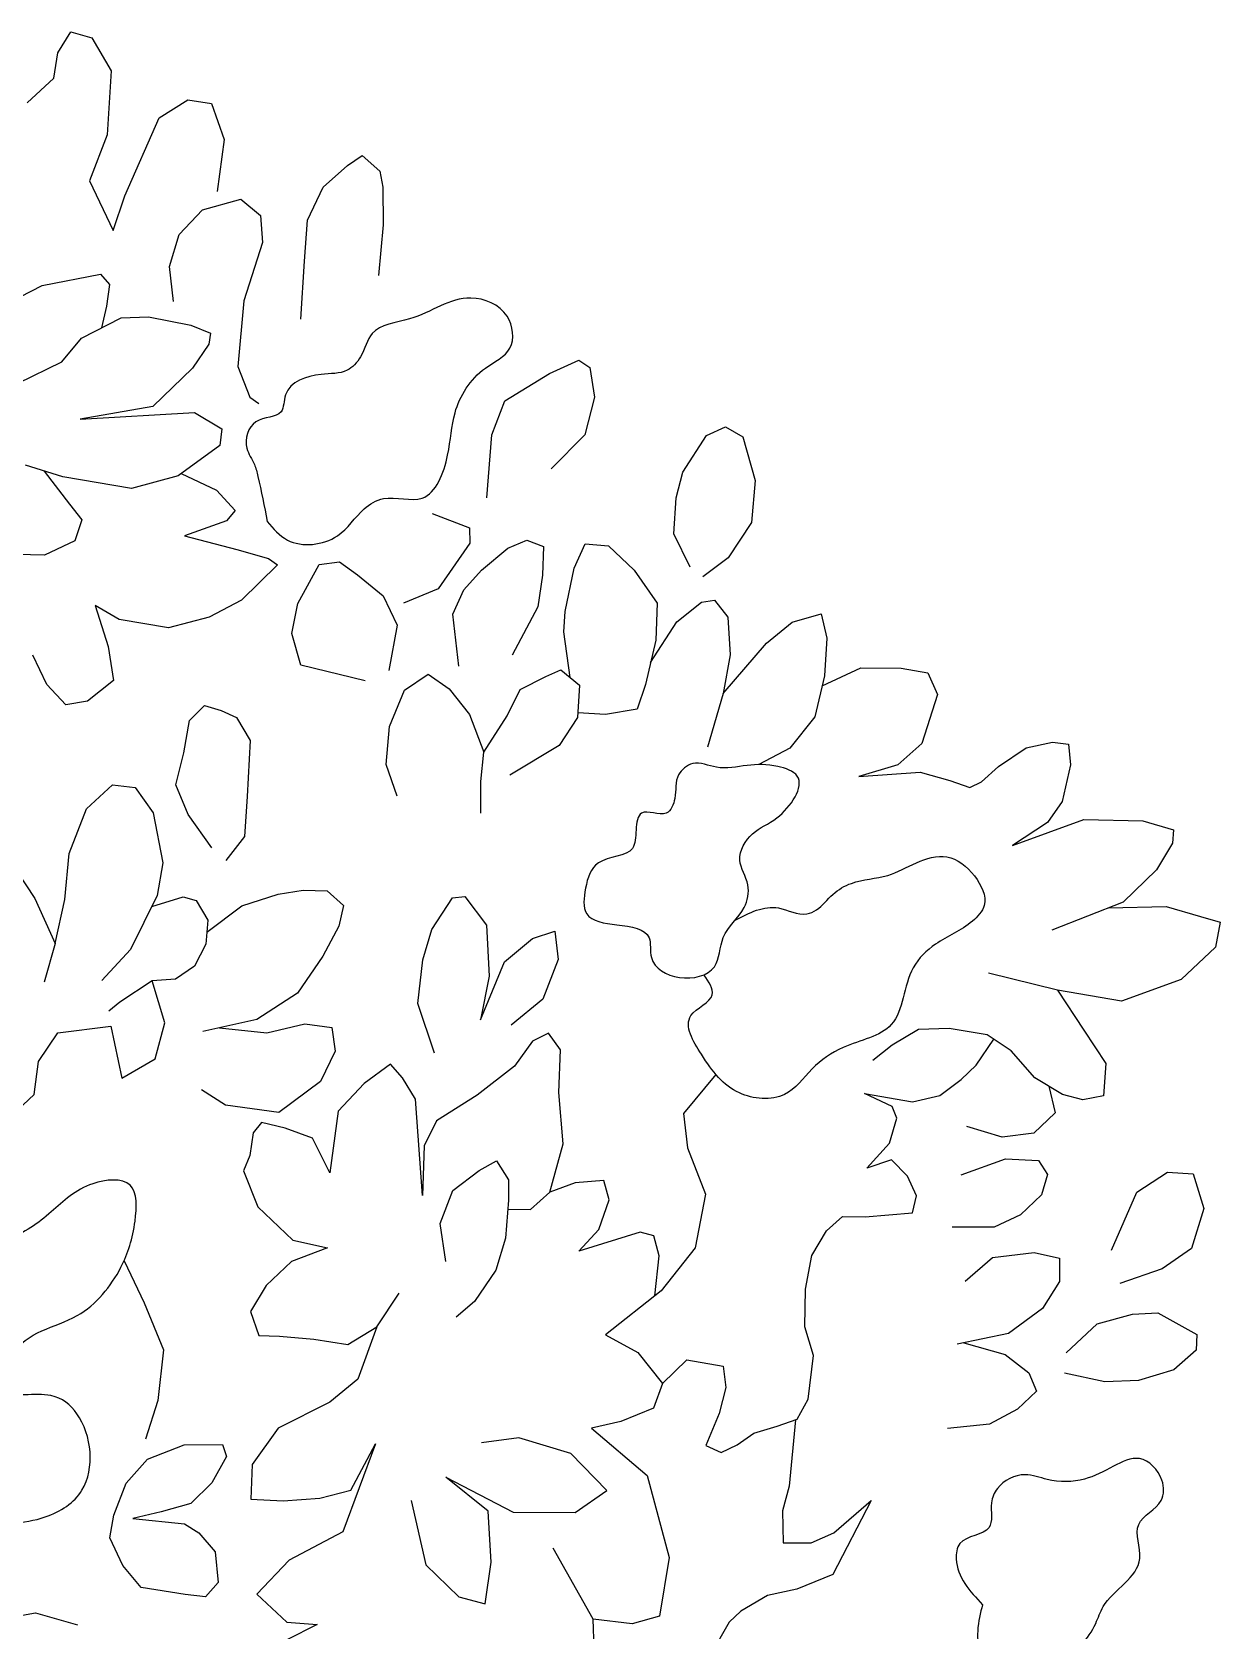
# Model space of a CAD drawing. Header units: metres. Extents: x -2072 to 1581266, y 0 to 323429.
# Drawn here: x 1755.834 to 1758.429, y 1967.414 to 1970.904 of the extents above; entities that cross this region are included whole.
import ezdxf

# ---------------------------------------------------------------- set-up
doc = ezdxf.new("R2010")
doc.units = ezdxf.units.M
doc.layers.add('Генплан - озеленение', color=100, linetype='Continuous')
doc.layers.add('ГП_Озеленение_деревья и кустарники', color=7, linetype='Continuous', lineweight=9, true_color=0x2e7666)

# ---------------------------------------------------------------- blocks, each defined once
blk = doc.blocks.new('Груша')
at = {"layer": 'Генплан - озеленение', "color": 83}
for p, q in [((5.7743, 86.0999), (5.7878, 86.1221)), ((5.7878, 86.1221), (5.8103, 86.1159)), ((5.8103, 86.1159), (5.8309, 86.0807)), ((5.7698, 86.0729), (5.7743, 86.0999)), ((5.7416, 86.0467), (5.7698, 86.0729)), ((5.8309, 86.0807), (5.8267, 86.0129)), ((5.8818, 86.0309), (5.9124, 86.0498)), ((5.9124, 86.0498), (5.9377, 86.0462)), ((5.8453, 85.9478), (5.8818, 86.0309)), ((5.9377, 86.0462), (5.9509, 86.0076)), ((5.8267, 86.0129), (5.8077, 85.9637)), ((5.9509, 86.0076), (5.9435, 85.9526)), ((6.0564, 85.9569), (6.0821, 85.98)), ((6.0821, 85.98), (6.0978, 85.9907)), ((6.0978, 85.9907), (6.1165, 85.974)), ((5.8077, 85.9637), (5.8331, 85.9111)), ((6.1165, 85.974), (6.1199, 85.9571)), ((5.8331, 85.9111), (5.8453, 85.9478)), ((6.0395, 85.9221), (6.0564, 85.9569)), ((6.1199, 85.9571), (6.1201, 85.9169)), ((5.903, 85.9066), (5.9281, 85.9331)), ((5.9281, 85.9331), (5.9686, 85.9444)), ((5.9686, 85.9444), (5.9896, 85.9271)), ((5.9896, 85.9271), (5.9918, 85.8984)), ((6.0363, 85.8784), (6.0395, 85.9221)), ((6.1201, 85.9169), (6.115, 85.8633)), ((5.8929, 85.8727), (5.903, 85.9066)), ((5.9918, 85.8984), (5.9718, 85.8362)), ((6.0326, 85.8168), (6.0363, 85.8784)), ((5.7576, 85.8525), (5.8194, 85.8644)), ((5.8194, 85.8644), (5.8289, 85.8535)), ((5.8973, 85.8354), (5.8929, 85.8727)), ((5.7046, 85.8252), (5.7576, 85.8525)), ((5.8289, 85.8535), (5.826, 85.8304)), ((5.826, 85.8304), (5.8204, 85.8074)), ((5.9718, 85.8362), (5.9656, 85.7665)), ((5.7994, 85.7966), (5.8415, 85.8181)), ((5.8415, 85.8181), (5.8707, 85.819)), ((5.8707, 85.819), (5.9155, 85.8104)), ((5.9155, 85.8104), (5.9364, 85.8019)), ((5.7784, 85.7712), (5.7994, 85.7966)), ((5.9364, 85.8019), (5.9346, 85.79)), ((5.9346, 85.79), (5.9175, 85.7645)), ((5.7318, 85.7488), (5.7784, 85.7712)), ((5.9175, 85.7645), (5.8751, 85.7237)), ((5.9656, 85.7665), (5.9784, 85.7336)), ((6.2494, 85.7297), (6.2968, 85.7589)), ((6.2968, 85.7589), (6.3282, 85.7732)), ((6.3282, 85.7732), (6.3398, 85.7654)), ((6.3398, 85.7654), (6.3447, 85.7337)), ((5.9784, 85.7336), (5.9877, 85.727)), ((6.2356, 85.6937), (6.2494, 85.7297)), ((6.3447, 85.7337), (6.3344, 85.6936)), ((5.8751, 85.7237), (5.7978, 85.7102)), ((5.7978, 85.7102), (5.9193, 85.7173)), ((5.9193, 85.7173), (5.9484, 85.7)), ((5.9484, 85.7), (5.9463, 85.6825)), ((6.2304, 85.6266), (6.2356, 85.6937)), ((6.3344, 85.6936), (6.2986, 85.6574)), ((6.4389, 85.654), (6.4639, 85.6929)), ((6.4639, 85.6929), (6.4841, 85.7021)), ((6.4841, 85.7021), (6.5025, 85.6916)), ((6.5025, 85.6916), (6.5158, 85.645)), ((5.9463, 85.6825), (5.9022, 85.6502)), ((5.7794, 85.6489), (5.7397, 85.6615)), ((5.7596, 85.6552), (5.7865, 85.6201)), ((5.8523, 85.6365), (5.7794, 85.6489)), ((5.9022, 85.6502), (5.8523, 85.6365)), ((5.9054, 85.6526), (5.9427, 85.6349)), ((6.4317, 85.6268), (6.4389, 85.654)), ((6.5158, 85.645), (6.5117, 85.6004)), ((5.9427, 85.6349), (5.9626, 85.6131)), ((6.4291, 85.5883), (6.4317, 85.6268)), ((5.7865, 85.6201), (5.7995, 85.6034)), ((5.9626, 85.6131), (5.9534, 85.6021)), ((6.1722, 85.61), (6.212, 85.5946)), ((5.7995, 85.6034), (5.7921, 85.5808)), ((5.9534, 85.6021), (5.9089, 85.5864)), ((6.212, 85.5946), (6.2123, 85.5783)), ((6.5117, 85.6004), (6.4868, 85.5627)), ((5.7921, 85.5808), (5.7599, 85.5657)), ((5.9089, 85.5864), (5.9646, 85.5716)), ((5.9646, 85.5716), (5.9983, 85.5621)), ((6.2123, 85.5783), (6.1787, 85.5298)), ((6.2245, 85.5499), (6.2525, 85.573)), ((6.2525, 85.573), (6.273, 85.5816)), ((6.273, 85.5816), (6.2906, 85.5748)), ((6.2906, 85.5748), (6.2896, 85.5446)), ((6.3232, 85.5519), (6.335, 85.5779)), ((6.335, 85.5779), (6.3598, 85.5755)), ((6.3598, 85.5755), (6.3869, 85.5497)), ((6.4465, 85.5529), (6.4291, 85.5883)), ((5.7599, 85.5657), (5.7151, 85.5668)), ((6.0079, 85.5554), (5.9696, 85.5178)), ((5.9983, 85.5621), (6.0079, 85.5554)), ((6.0294, 85.5144), (6.052, 85.5558)), ((6.052, 85.5558), (6.0736, 85.5586)), ((6.0736, 85.5586), (6.0929, 85.5447)), ((6.4868, 85.5627), (6.4599, 85.5425)), ((6.0929, 85.5447), (6.1201, 85.5224)), ((6.2059, 85.5288), (6.2245, 85.5499)), ((6.2896, 85.5446), (6.2845, 85.5106)), ((6.3138, 85.5057), (6.3232, 85.5519)), ((6.3869, 85.5497), (6.4113, 85.5147)), ((6.1201, 85.5224), (6.135, 85.4911)), ((6.1787, 85.5298), (6.1416, 85.5148)), ((6.1941, 85.5029), (6.2059, 85.5288)), ((5.8393, 85.4972), (5.8138, 85.5122)), ((5.8138, 85.5122), (5.8276, 85.4685)), ((5.9696, 85.5178), (5.935, 85.4998)), ((6.0228, 85.4824), (6.0294, 85.5144)), ((6.2845, 85.5106), (6.2571, 85.4595)), ((6.3123, 85.484), (6.3138, 85.5057)), ((6.4113, 85.5147), (6.4099, 85.4752)), ((6.4325, 85.4949), (6.4587, 85.5156)), ((6.4587, 85.5156), (6.4725, 85.518)), ((6.4725, 85.518), (6.4866, 85.4999)), ((5.8918, 85.4883), (5.8393, 85.4972)), ((5.935, 85.4998), (5.8918, 85.4883)), ((6.135, 85.4911), (6.1261, 85.4432)), ((6.2007, 85.4475), (6.1941, 85.5029)), ((6.4044, 85.4517), (6.4325, 85.4949)), ((6.4866, 85.4999), (6.4891, 85.4596)), ((6.5278, 85.472), (6.5551, 85.4946)), ((6.5551, 85.4946), (6.5858, 85.5033)), ((6.5858, 85.5033), (6.5918, 85.4776)), ((6.0327, 85.4488), (6.0228, 85.4824)), ((6.3189, 85.4356), (6.3123, 85.484)), ((6.4099, 85.4752), (6.399, 85.4282)), ((6.4818, 85.4187), (6.5278, 85.472)), ((6.5918, 85.4776), (6.5894, 85.4375)), ((5.7625, 85.428), (5.7477, 85.4593)), ((5.8276, 85.4685), (5.8333, 85.4325)), ((6.4891, 85.4596), (6.4818, 85.4187)), ((6.101, 85.432), (6.0327, 85.4488)), ((6.1428, 85.4221), (6.168, 85.439)), ((6.168, 85.439), (6.1901, 85.4234)), ((6.2658, 85.4228), (6.2929, 85.4365)), ((6.2929, 85.4365), (6.3089, 85.4439)), ((6.3089, 85.4439), (6.329, 85.4274)), ((6.5894, 85.4375), (6.5791, 85.3938)), ((6.5869, 85.4267), (6.628, 85.446)), ((6.628, 85.446), (6.6711, 85.4454)), ((6.6711, 85.4454), (6.6994, 85.4405)), ((6.6994, 85.4405), (6.7094, 85.4176)), ((5.7827, 85.4064), (5.7625, 85.428)), ((5.8333, 85.4325), (5.8057, 85.4106)), ((6.1267, 85.3834), (6.1428, 85.4221)), ((6.1901, 85.4234), (6.2118, 85.3961)), ((6.2521, 85.3947), (6.2658, 85.4228)), ((6.329, 85.4274), (6.3268, 85.3931)), ((6.399, 85.4282), (6.3903, 85.4021)), ((6.4818, 85.4187), (6.4651, 85.3615)), ((5.8057, 85.4106), (5.7827, 85.4064)), ((5.914, 85.3899), (5.9301, 85.406)), ((5.9301, 85.406), (5.9477, 85.4006)), ((6.3903, 85.4021), (6.3566, 85.3963)), ((6.7094, 85.4176), (6.6929, 85.3653)), ((5.908, 85.3556), (5.914, 85.3899)), ((5.9477, 85.4006), (5.9642, 85.3929)), ((5.9642, 85.3929), (5.9788, 85.3686)), ((6.2118, 85.3961), (6.2271, 85.3563)), ((6.2271, 85.3563), (6.2521, 85.3947)), ((6.3268, 85.3931), (6.3071, 85.3633)), ((6.3566, 85.3963), (6.3271, 85.3981)), ((6.5791, 85.3938), (6.5524, 85.3604)), ((5.9788, 85.3686), (5.9755, 85.3091)), ((6.1233, 85.3432), (6.1267, 85.3834)), ((5.8997, 85.3213), (5.908, 85.3556)), ((6.2241, 85.325), (6.2271, 85.3563)), ((6.3071, 85.3633), (6.2548, 85.3317)), ((6.5524, 85.3604), (6.5195, 85.343)), ((6.6929, 85.3653), (6.6675, 85.3427)), ((6.7746, 85.341), (6.8038, 85.3608)), ((6.8038, 85.3608), (6.8318, 85.3668)), ((6.8318, 85.3668), (6.8488, 85.3646)), ((6.8488, 85.3646), (6.8511, 85.3429)), ((6.135, 85.3094), (6.1233, 85.3432)), ((6.6675, 85.3427), (6.6259, 85.3304)), ((6.6259, 85.3304), (6.6912, 85.3348)), ((6.6912, 85.3348), (6.7227, 85.3259)), ((6.7565, 85.3247), (6.7746, 85.341)), ((6.8511, 85.3429), (6.842, 85.3039)), ((5.8047, 85.2959), (5.8321, 85.3214)), ((5.8321, 85.3214), (5.8565, 85.3186)), ((5.8565, 85.3186), (5.8754, 85.2916)), ((5.9129, 85.2899), (5.8997, 85.3213)), ((6.2239, 85.2915), (6.2241, 85.325)), ((6.7227, 85.3259), (6.7439, 85.3185)), ((6.7439, 85.3185), (6.7565, 85.3247)), ((5.9755, 85.3091), (5.9728, 85.2664)), ((6.842, 85.3039), (6.8265, 85.2813)), ((5.7861, 85.2485), (5.8047, 85.2959)), ((5.8754, 85.2916), (5.8858, 85.2384)), ((5.9379, 85.2545), (5.9129, 85.2899)), ((6.7894, 85.2571), (6.8653, 85.2846)), ((6.8653, 85.2846), (6.9278, 85.2831)), ((6.9278, 85.2831), (6.9607, 85.2735)), ((5.9728, 85.2664), (5.9529, 85.2409)), ((6.8265, 85.2813), (6.7894, 85.2571)), ((6.9607, 85.2735), (6.9595, 85.2596)), ((6.9595, 85.2596), (6.9423, 85.2309)), ((5.7815, 85.1996), (5.7861, 85.2485)), ((5.8858, 85.2384), (5.8799, 85.2037)), ((5.7307, 85.2297), (5.7495, 85.2007)), ((6.9423, 85.2309), (6.907, 85.1966)), ((5.7495, 85.2007), (5.7714, 85.1528)), ((5.7714, 85.1528), (5.7815, 85.1996)), ((5.8799, 85.2037), (5.8514, 85.1462)), ((5.8741, 85.192), (5.9075, 85.2023)), ((5.9075, 85.2023), (5.9212, 85.1985)), ((5.9212, 85.1985), (5.9337, 85.1776)), ((5.9699, 85.1929), (6.0085, 85.2053)), ((6.0085, 85.2053), (6.035, 85.2096)), ((6.035, 85.2096), (6.0604, 85.2088)), ((6.0604, 85.2088), (6.0778, 85.1933)), ((6.172, 85.1676), (6.1937, 85.2013)), ((6.1937, 85.2013), (6.2068, 85.2027)), ((6.2068, 85.2027), (6.23, 85.1721)), ((5.9326, 85.1647), (5.9699, 85.1929)), ((6.0778, 85.1933), (6.0728, 85.1713)), ((6.907, 85.1966), (6.831, 85.1669)), ((6.8915, 85.1906), (6.9528, 85.1922)), ((6.9528, 85.1922), (6.9894, 85.1816)), ((6.9894, 85.1816), (7.01, 85.1755)), ((5.9337, 85.1776), (5.9315, 85.1519)), ((6.0728, 85.1713), (6.0558, 85.1392)), ((6.1624, 85.1353), (6.172, 85.1676)), ((6.23, 85.1721), (6.2328, 85.1179)), ((6.279, 85.1582), (6.3026, 85.1658)), ((6.3026, 85.1658), (6.3062, 85.1358)), ((7.01, 85.1755), (7.0052, 85.1488)), ((5.7714, 85.1528), (5.7596, 85.1117)), ((5.9315, 85.1519), (5.9195, 85.1285)), ((6.2492, 85.1332), (6.279, 85.1582)), ((7.0052, 85.1488), (6.9686, 85.1146)), ((5.8514, 85.1462), (5.821, 85.1134)), ((6.0558, 85.1392), (6.0291, 85.1)), ((6.1571, 85.0888), (6.1624, 85.1353)), ((6.2237, 85.0716), (6.2492, 85.1332)), ((6.3062, 85.1358), (6.2898, 85.0935)), ((5.8746, 85.1129), (5.84, 85.0903)), ((5.8991, 85.1147), (5.8746, 85.1129)), ((5.888, 85.0685), (5.8746, 85.1129)), ((5.9195, 85.1285), (5.8991, 85.1147)), ((6.2328, 85.1179), (6.2237, 85.0716)), ((6.8372, 85.1031), (6.7638, 85.121)), ((6.9686, 85.1146), (6.9053, 85.0914)), ((6.0291, 85.1), (5.9858, 85.0719)), ((6.9053, 85.0914), (6.8372, 85.1031)), ((6.8372, 85.1031), (6.8652, 85.0605)), ((5.84, 85.0903), (5.8285, 85.0808)), ((6.1748, 85.036), (6.1571, 85.0888)), ((6.2898, 85.0935), (6.2562, 85.0658)), ((5.7741, 85.0576), (5.8305, 85.0647)), ((5.8305, 85.0647), (5.8423, 85.0094)), ((5.8775, 85.0299), (5.888, 85.0685)), ((5.9858, 85.0719), (5.9283, 85.0591)), ((5.9459, 85.063), (5.9965, 85.0577)), ((5.9965, 85.0577), (6.0369, 85.0674)), ((6.0369, 85.0674), (6.0656, 85.0635)), ((6.0656, 85.0635), (6.0692, 85.0382)), ((6.7218, 85.0624), (6.6895, 85.0612)), ((6.7623, 85.0556), (6.7218, 85.0624)), ((5.7535, 85.0273), (5.7741, 85.0576)), ((6.279, 85.0489), (6.2599, 85.0224)), ((6.2959, 85.0574), (6.279, 85.0489)), ((6.3085, 85.0396), (6.2959, 85.0574)), ((6.6895, 85.0612), (6.6612, 85.0445)), ((6.7508, 85.0232), (6.7693, 85.0509)), ((6.7878, 85.0385), (6.7623, 85.0556)), ((6.8652, 85.0605), (6.8886, 85.0252)), ((5.8423, 85.0094), (5.8775, 85.0299)), ((6.0692, 85.0382), (6.0533, 85.0061)), ((6.3069, 84.9943), (6.3085, 85.0396)), ((6.6612, 85.0445), (6.6407, 85.0283)), ((6.8132, 85.0099), (6.7878, 85.0385)), ((5.7489, 84.992), (5.7535, 85.0273)), ((6.1278, 85.0245), (6.0998, 85.004)), ((6.1405, 85.01), (6.1278, 85.0245)), ((6.2599, 85.0224), (6.22, 84.9916)), ((6.474, 85.0133), (6.4396, 84.9721)), ((6.7346, 85.0081), (6.7508, 85.0232)), ((6.8886, 85.0252), (6.8861, 84.9908)), ((5.9523, 84.9808), (5.9269, 84.9972)), ((6.0533, 85.0061), (6.0091, 84.9729)), ((6.0998, 85.004), (6.0724, 84.9744)), ((6.1546, 84.9873), (6.1405, 85.01)), ((6.3116, 84.9397), (6.3069, 84.9943)), ((6.7122, 84.9911), (6.7346, 85.0081)), ((6.8425, 84.9922), (6.8132, 85.0099)), ((6.8279, 85.001), (6.8346, 84.9726)), ((5.7252, 84.9699), (5.7489, 84.992)), ((6.0091, 84.9729), (5.9523, 84.9808)), ((6.1618, 84.8847), (6.1546, 84.9873)), ((6.22, 84.9916), (6.1769, 84.9642)), ((6.6612, 84.9793), (6.632, 84.9933)), ((6.632, 84.9933), (6.6831, 84.9844)), ((6.6662, 84.9669), (6.6612, 84.9793)), ((6.6831, 84.9844), (6.7122, 84.9911)), ((6.8642, 84.9863), (6.8425, 84.9922)), ((6.8861, 84.9908), (6.8642, 84.9863)), ((5.9908, 84.9624), (5.9817, 84.9514)), ((6.0159, 84.9564), (5.9908, 84.9624)), ((6.0724, 84.9744), (6.0635, 84.9087)), ((6.1769, 84.9642), (6.1636, 84.9374)), ((6.4396, 84.9721), (6.4436, 84.9354)), ((6.6586, 84.9403), (6.6662, 84.9669)), ((6.8346, 84.9726), (6.8121, 84.9511)), ((5.9817, 84.9514), (5.9783, 84.9273)), ((6.0449, 84.9456), (6.0159, 84.9564)), ((6.0635, 84.9087), (6.0449, 84.9456)), ((6.7784, 84.9467), (6.7408, 84.958)), ((6.8121, 84.9511), (6.7784, 84.9467)), ((5.9783, 84.9273), (5.9715, 84.9111)), ((6.1636, 84.9374), (6.1618, 84.8847)), ((6.2972, 84.8881), (6.3116, 84.9397)), ((6.4436, 84.9354), (6.4628, 84.886)), ((6.6345, 84.9139), (6.6586, 84.9403)), ((5.9715, 84.9111), (5.9867, 84.8725)), ((6.1942, 84.8901), (6.2222, 84.9114)), ((6.2222, 84.9114), (6.2407, 84.9215)), ((6.2407, 84.9215), (6.2532, 84.9013)), ((6.6607, 84.9227), (6.6345, 84.9139)), ((6.6776, 84.9052), (6.6607, 84.9227)), ((6.7348, 84.9068), (6.7818, 84.9237)), ((6.7818, 84.9237), (6.8169, 84.9218)), ((6.8169, 84.9218), (6.8265, 84.907)), ((6.9217, 84.8882), (6.9543, 84.9097)), ((6.9543, 84.9097), (6.9814, 84.9076)), ((6.2532, 84.9013), (6.2533, 84.8798)), ((6.3243, 84.8982), (6.2972, 84.8881)), ((6.3547, 84.9007), (6.3243, 84.8982)), ((6.3604, 84.8801), (6.3547, 84.9007)), ((6.6872, 84.8844), (6.6776, 84.9052)), ((6.8265, 84.907), (6.82, 84.8853)), ((6.9814, 84.9076), (6.9927, 84.8709)), ((6.1806, 84.8551), (6.1942, 84.8901)), ((6.2533, 84.8798), (6.2502, 84.8395)), ((6.2769, 84.8699), (6.2972, 84.8881)), ((6.3494, 84.8485), (6.3604, 84.8801)), ((6.4628, 84.886), (6.452, 84.8289)), ((6.6829, 84.8664), (6.6872, 84.8844)), ((6.82, 84.8853), (6.7979, 84.864)), ((6.8946, 84.8267), (6.9217, 84.8882)), ((5.9867, 84.8725), (6.0241, 84.8372)), ((6.2526, 84.8701), (6.2769, 84.8699)), ((6.5917, 84.8473), (6.6085, 84.8624)), ((6.6085, 84.8624), (6.6327, 84.8622)), ((6.6327, 84.8622), (6.6829, 84.8664)), ((6.7979, 84.864), (6.7698, 84.8512)), ((6.9927, 84.8709), (6.9798, 84.8283)), ((6.1866, 84.8145), (6.1806, 84.8551)), ((6.3282, 84.8254), (6.3494, 84.8485)), ((6.3935, 84.8458), (6.3282, 84.8254)), ((6.408, 84.8418), (6.3935, 84.8458)), ((6.4136, 84.8207), (6.408, 84.8418)), ((6.5758, 84.8208), (6.5917, 84.8473)), ((6.7698, 84.8512), (6.7251, 84.8509)), ((6.0609, 84.8292), (6.0226, 84.8146)), ((6.0241, 84.8372), (6.0609, 84.8292)), ((6.2502, 84.8395), (6.24, 84.8052)), ((6.452, 84.8289), (6.4156, 84.7832)), ((6.768, 84.8187), (6.8124, 84.8242)), ((6.8124, 84.8242), (6.8393, 84.8182)), ((6.9798, 84.8283), (6.9484, 84.8067)), ((5.8446, 84.8153), (5.8661, 84.7705)), ((6.0226, 84.8146), (5.9957, 84.7889)), ((6.409, 84.778), (6.4136, 84.8207)), ((6.5691, 84.785), (6.5758, 84.8208)), ((6.7389, 84.7936), (6.768, 84.8187)), ((6.8393, 84.8182), (6.8394, 84.7931)), ((6.9484, 84.8067), (6.9036, 84.7913)), ((6.24, 84.8052), (6.2173, 84.7721)), ((6.8394, 84.7931), (6.8214, 84.7646)), ((5.9957, 84.7889), (5.9791, 84.7615)), ((6.1132, 84.7451), (6.1372, 84.7807)), ((6.4156, 84.7832), (6.3564, 84.7365)), ((6.5684, 84.7449), (6.5691, 84.785)), ((5.8661, 84.7705), (5.8864, 84.7207)), ((5.9791, 84.7615), (5.988, 84.7359)), ((6.2173, 84.7721), (6.1977, 84.7555)), ((6.8214, 84.7646), (6.7852, 84.7378)), ((6.8795, 84.7482), (6.9169, 84.7584)), ((6.9169, 84.7584), (6.9438, 84.76)), ((6.9438, 84.76), (6.9852, 84.7369)), ((6.0826, 84.7261), (6.1132, 84.7451)), ((6.1132, 84.7451), (6.0932, 84.6893)), ((6.5776, 84.7147), (6.5684, 84.7449)), ((6.8465, 84.7175), (6.8795, 84.7482)), ((5.988, 84.7359), (6.01, 84.7351)), ((6.01, 84.7351), (6.0464, 84.7319)), ((6.0464, 84.7319), (6.0826, 84.7261)), ((6.3564, 84.7365), (6.3909, 84.7176)), ((6.7852, 84.7378), (6.7305, 84.7266)), ((6.7377, 84.7281), (6.7815, 84.7155)), ((6.9852, 84.7369), (6.9846, 84.7203)), ((5.8864, 84.7207), (5.8806, 84.6666)), ((6.3909, 84.7176), (6.4173, 84.6849)), ((6.4173, 84.6849), (6.4431, 84.7098)), ((6.4431, 84.7098), (6.4817, 84.7033)), ((6.5719, 84.668), (6.5776, 84.7147)), ((6.7815, 84.7155), (6.8067, 84.6963)), ((6.9846, 84.7203), (6.9608, 84.6994)), ((6.0932, 84.6893), (6.0635, 84.6649)), ((6.4817, 84.7033), (6.4845, 84.6806)), ((6.8067, 84.6963), (6.8148, 84.6765)), ((6.8876, 84.6867), (6.8445, 84.6958)), ((6.9234, 84.688), (6.8876, 84.6867)), ((6.9608, 84.6994), (6.9234, 84.688)), ((6.4173, 84.6849), (6.4074, 84.6586)), ((6.4845, 84.6806), (6.4775, 84.653)), ((6.8148, 84.6765), (6.7946, 84.6576)), ((5.8806, 84.6666), (5.8675, 84.6256)), ((6.0635, 84.6649), (6.0084, 84.6373)), ((6.4074, 84.6586), (6.3729, 84.6444)), ((6.5602, 84.6467), (6.5719, 84.668)), ((6.7946, 84.6576), (6.765, 84.6417)), ((6.0084, 84.6373), (5.9807, 84.5988)), ((6.3729, 84.6444), (6.3418, 84.6372)), ((6.3418, 84.6372), (6.4007, 84.5869)), ((6.4775, 84.653), (6.4633, 84.6188)), ((6.5141, 84.632), (6.5389, 84.6393)), ((6.5389, 84.6393), (6.5602, 84.6467)), ((6.5587, 84.6461), (6.5517, 84.5757)), ((6.765, 84.6417), (6.7201, 84.6369)), ((5.9084, 84.6195), (5.9494, 84.6199)), ((5.9494, 84.6199), (5.9535, 84.607)), ((6.1121, 84.6205), (6.0772, 84.5271)), ((6.0857, 84.5714), (6.1121, 84.6205)), ((6.2642, 84.627), (6.2245, 84.6218)), ((6.3197, 84.6102), (6.2642, 84.627)), ((6.4967, 84.6197), (6.5141, 84.632)), ((5.8469, 84.5788), (5.8696, 84.6044)), ((5.8696, 84.6044), (5.9084, 84.6195)), ((5.9535, 84.607), (5.938, 84.5793)), ((6.3579, 84.571), (6.3197, 84.6102)), ((6.4633, 84.6188), (6.4794, 84.6114)), ((6.4794, 84.6114), (6.4967, 84.6197)), ((5.9807, 84.5988), (5.9794, 84.5619)), ((6.4007, 84.5869), (6.4244, 84.4997)), ((5.8337, 84.5449), (5.8469, 84.5788)), ((5.938, 84.5793), (5.9154, 84.5573)), ((6.0526, 84.5627), (6.0857, 84.5714)), ((6.2318, 84.5491), (6.1869, 84.5852)), ((6.1869, 84.5852), (6.2582, 84.5481)), ((6.3241, 84.5475), (6.3579, 84.571)), ((6.5517, 84.5757), (6.5447, 84.5492)), ((5.9154, 84.5573), (5.8841, 84.5484)), ((5.9794, 84.5619), (6.0139, 84.5599)), ((6.0139, 84.5599), (6.0526, 84.5627)), ((6.1498, 84.5602), (6.1655, 84.4921)), ((6.6391, 84.5605), (6.5983, 84.4816)), ((6.5995, 84.526), (6.6391, 84.5605)), ((5.8295, 84.5208), (5.8337, 84.5449)), ((5.8841, 84.5484), (5.8538, 84.5413)), ((5.8538, 84.5413), (5.9089, 84.5354)), ((5.9089, 84.5354), (5.9239, 84.526)), ((6.2349, 84.4946), (6.2318, 84.5491)), ((6.2582, 84.5481), (6.3241, 84.5475)), ((6.5447, 84.5492), (6.5455, 84.5153)), ((5.8431, 84.4911), (5.8295, 84.5208)), ((5.9239, 84.526), (5.9416, 84.5057)), ((6.0772, 84.5271), (6.0202, 84.497)), ((6.5754, 84.5153), (6.5995, 84.526)), ((5.9416, 84.5057), (5.9448, 84.473)), ((6.3435, 84.434), (6.3007, 84.5097)), ((6.5455, 84.5153), (6.5754, 84.5153)), ((5.8626, 84.4677), (5.8431, 84.4911)), ((6.0202, 84.497), (5.9857, 84.4609)), ((6.1655, 84.4921), (6.2006, 84.4579)), ((6.2284, 84.4503), (6.2349, 84.4946)), ((6.4244, 84.4997), (6.414, 84.4374)), ((5.9095, 84.4604), (5.8626, 84.4677)), ((5.9448, 84.473), (5.9313, 84.458)), ((6.5983, 84.4816), (6.5601, 84.4659)), ((5.9313, 84.458), (5.9095, 84.4604)), ((5.9857, 84.4609), (6.0178, 84.4308)), ((6.2006, 84.4579), (6.2284, 84.4503)), ((6.5289, 84.4594), (6.5005, 84.4425)), ((6.5601, 84.4659), (6.5289, 84.4594)), ((5.7172, 84.435), (5.7503, 84.441)), ((5.7503, 84.441), (5.7951, 84.4281)), ((6.3444, 84.4031), (6.3435, 84.434)), ((6.3849, 84.4292), (6.3435, 84.434)), ((6.414, 84.4374), (6.3849, 84.4292)), ((6.5005, 84.4425), (6.488, 84.4308)), ((6.0499, 84.4286), (6.0175, 84.4123)), ((6.0178, 84.4308), (6.0499, 84.4286)), ((6.488, 84.4308), (6.4679, 84.3956))]:
    blk.add_line(p, q, dxfattribs=at)
for points, start_tangent in [([(5.9968, 85.6016), (5.9869, 85.6495), (5.9831, 85.6623), (5.9752, 85.6794), (5.9847, 85.7076), (6.0115, 85.7183), (6.0163, 85.7361), (6.0541, 85.758), (6.0817, 85.7623), (6.096, 85.7766), (6.1085, 85.8015), (6.1482, 85.817), (6.2134, 85.8391), (6.2519, 85.8198), (6.2549, 85.7859), (6.2288, 85.7646), (6.1965, 85.7171), (6.1886, 85.672), (6.1616, 85.6264), (6.1203, 85.6258), (6.0999, 85.6149), (6.0714, 85.5863), (6.0183, 85.5818), (5.9968, 85.6016)], (-0.628764, 0.777596)), ([(6.3687, 85.1726), (6.3365, 85.1842), (6.3353, 85.2115), (6.3489, 85.2384), (6.3852, 85.2539), (6.389, 85.2737), (6.3949, 85.2914), (6.4212, 85.2915), (6.4302, 85.307), (6.4342, 85.332), (6.4493, 85.3441), (6.4744, 85.3401), (6.5071, 85.3421), (6.5397, 85.341), (6.5604, 85.3308), (6.5388, 85.2864), (6.513, 85.2694), (6.4994, 85.2415), (6.5079, 85.215), (6.5039, 85.1909), (6.4818, 85.1592), (6.4723, 85.128), (6.4351, 85.1167), (6.4053, 85.1377), (6.4029, 85.1588), (6.3687, 85.1726)], (-0.980829, -0.194869)), ([(6.4944, 85.1775), (6.5404, 85.1905), (6.5707, 85.1842), (6.5808, 85.1885), (6.5984, 85.205), (6.618, 85.2167), (6.6566, 85.2252), (6.6872, 85.2386), (6.7195, 85.2448), (6.7489, 85.2246), (6.7592, 85.1932), (6.7467, 85.1765), (6.7075, 85.152), (6.6838, 85.127), (6.6604, 85.0665), (6.6094, 85.0422), (6.5762, 85.0193), (6.547, 84.9921), (6.4989, 84.9938), (6.4585, 85.0349), (6.4474, 85.076), (6.4701, 85.0982), (6.4611, 85.1194)], (-0.767243, 0.641356)), ([(5.5344, 84.6154), (5.4982, 84.6233), (5.4893, 84.6534), (5.4968, 84.6796), (5.4976, 84.7011), (5.4922, 84.7378), (5.4964, 84.7625), (5.5021, 84.7821), (5.5474, 84.7988), (5.6039, 84.8034), (5.6466, 84.8367), (5.6764, 84.8373), (5.7213, 84.8391), (5.767, 84.8673), (5.8112, 84.8972), (5.8509, 84.8958), (5.8562, 84.8576), (5.8412, 84.8084), (5.7947, 84.757), (5.7252, 84.7147), (5.719, 84.6785), (5.7668, 84.6719), (5.7943, 84.6527), (5.7998, 84.5713), (5.7607, 84.5429), (5.6945, 84.5469), (5.6722, 84.5742), (5.6368, 84.6035), (5.5344, 84.6154)], (-0.99847, -0.055303)), ([(6.7574, 84.4495), (6.7295, 84.4982), (6.7333, 84.5145), (6.7644, 84.5315), (6.767, 84.5578), (6.7733, 84.5732), (6.8026, 84.5878), (6.8263, 84.5828), (6.8659, 84.5831), (6.8968, 84.5968), (6.9243, 84.6049), (6.9482, 84.5819), (6.9475, 84.5605), (6.9235, 84.535), (6.9247, 84.4988), (6.8858, 84.4475), (6.8778, 84.4296), (6.8402, 84.3915), (6.7899, 84.3899), (6.7573, 84.3976), (6.7523, 84.4217), (6.7574, 84.4495)], (-0.093011, 0.995665))]:
    blk.add_spline(points, degree=3, dxfattribs=dict(at, start_tangent=start_tangent))

msp = doc.modelspace()

# ---------------------------------------------------------------- block references
at = {"layer": 'ГП_Озеленение_деревья и кустарники', "xscale": 2.053821469187988, "yscale": 2.053821469187988, "zscale": 2.053821469187988}
msp.add_blockref('Груша', (1744.0312, 1794.0247), dxfattribs=at)

doc.saveas('drawing.dxf')
